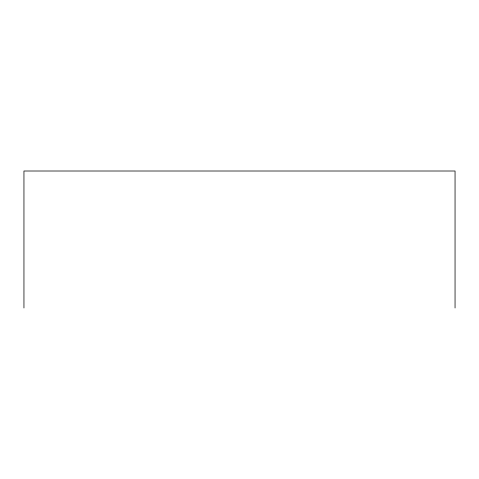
<?xml version="1.0" encoding="UTF-8"?>
<svg xmlns="http://www.w3.org/2000/svg" width="479" height="479" viewBox="0 0 479 479"><rect width="100%" height="100%" fill="white"/><g stroke="black" fill="none" stroke-linecap="round" stroke-linejoin="round"><path stroke-width="0.72" d="M455.05 307.991L455.05 171.009L23.95 171.009L23.95 307.991"/></g></svg>
